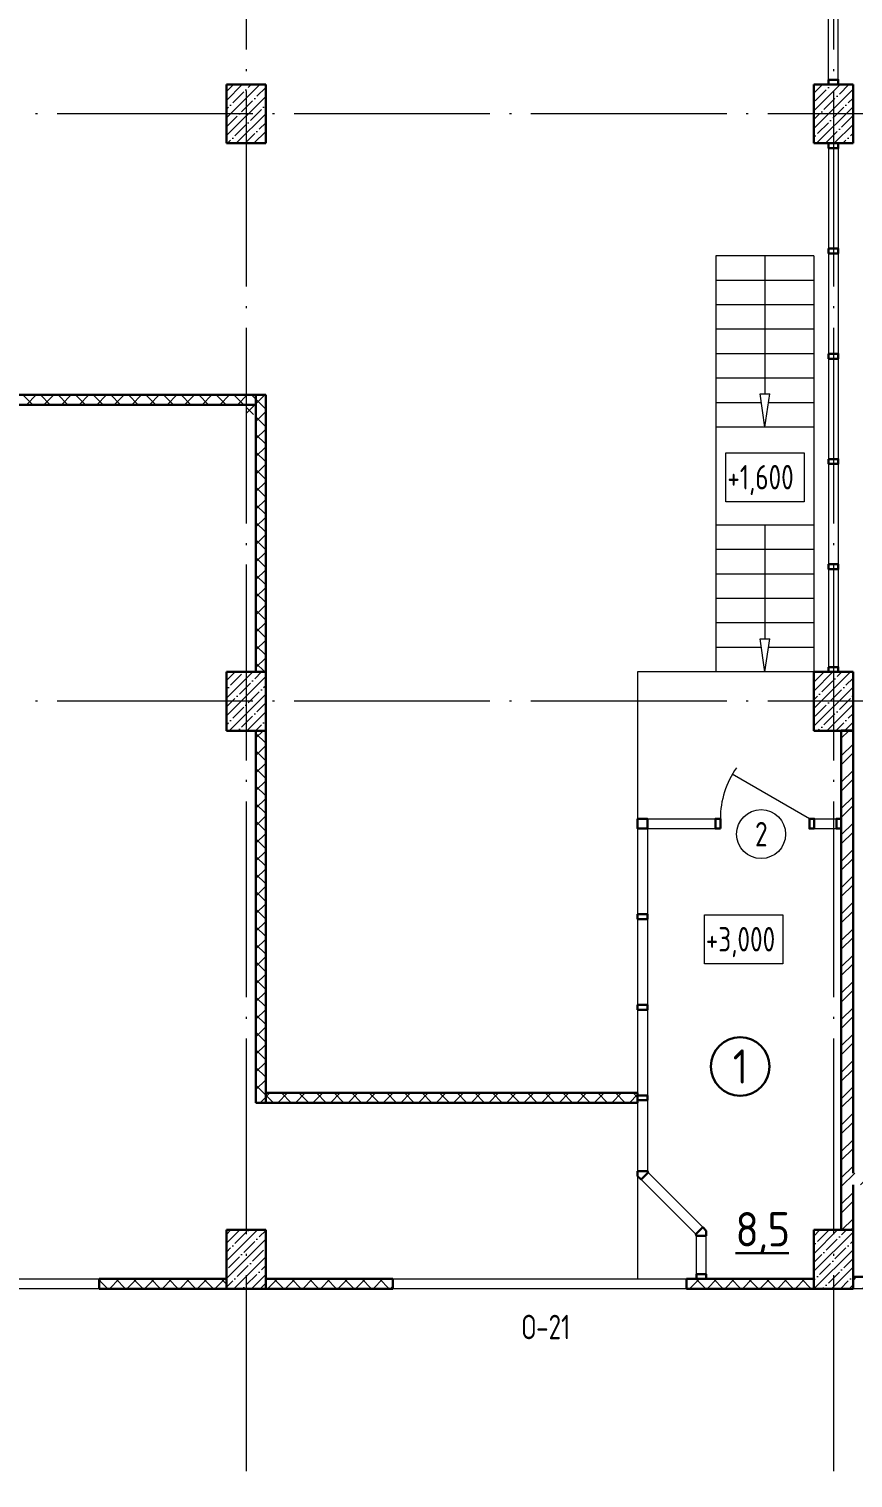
# Model space of a CAD drawing. Extents: x -965262 to 1142518, y -357520 to 71675.
# Drawn here: x -690425 to -682007, y -225286 to -210484 of the extents above; entities that cross this region are included whole.
import ezdxf

# ---------------------------------------------------------------- set-up
doc = ezdxf.new("R2010")
doc.units = 0
doc.header["$LTSCALE"] = 10
doc.linetypes.add('DOTE', pattern=[2.42, 2, -0.2, 0.02, -0.2])
doc.layers.get('0').update_dxf_attribs({"linetype": 'CONTINUOUS', "lineweight": 30})
doc.layers.add('DOTE', color=7, linetype='DOTE', lineweight=9)
doc.styles.add('GOST 2.304', font='isocpeur.ttf', dxfattribs={"width": 0.75, "height": 250})
doc.styles.add('GOST-2.304_Type-B', font='isocpeur.ttf', dxfattribs={"width": 0.9})
doc.styles.get("Standard").update_dxf_attribs({"font": 'isocpeur.ttf', "height": 300})
pattern_1 = [(45, (-663827.41, -214472.12), (-89.80256, 89.80256), []), (45, (-663737.6, -214472.12), (-89.80256, 89.80256), [158.75, -31.75, 0, -31.75])]

msp = doc.modelspace()

# ---------------------------------------------------------------- hatches: boundary and pattern name
at = {"lineweight": 15}
h = msp.add_hatch(dxfattribs=at)
h.set_pattern_fill('ANSI37', color=30, scale=40)
h.set_pattern_definition([(45, (-24264.35, -633128.98), (-89.802561, 89.802561), []), (135, (-24264.35, -633128.98), (-89.802561, -89.802561), [])])
h.paths.add_polyline_path([(-675772.4, -163652.1), (-675872.4, -163652.1), (-675872.4, -165652.1), (-675772.4, -165652.1)], flags=17)
h.paths.add_polyline_path([(-683707, -205951.7), (-683807, -205951.7), (-683807, -207951.7), (-683707, -207951.7)], flags=17)
h.paths.add_polyline_path([(-683707, -203951.7), (-683807, -203951.7), (-683807, -204951.7), (-683707, -204951.7)], flags=17)
h.paths.add_polyline_path([(-706542.4, -196852.1), (-706642.4, -196852.1), (-706642.4, -197852.1), (-706542.4, -197852.1)], flags=17)
h.paths.add_polyline_path([(-706542.4, -193852.1), (-706642.4, -193852.1), (-706642.4, -195852.1), (-706542.4, -195852.1)], flags=17)
h.paths.add_polyline_path([(-706542.4, -190852.1), (-706642.4, -190852.1), (-706642.4, -192852.1), (-706542.4, -192852.1)], flags=17)
h.paths.add_polyline_path([(-706542.4, -187852.1), (-706642.4, -187852.1), (-706642.4, -189852.1), (-706542.4, -189852.1)], flags=17)
h.paths.add_polyline_path([(-706542.4, -184852.1), (-706642.4, -184852.1), (-706642.4, -186852.1), (-706542.4, -186852.1)], flags=17)
h.paths.add_polyline_path([(-706542.4, -181852.1), (-706642.4, -181852.1), (-706642.4, -183852.1), (-706542.4, -183852.1)], flags=17)
h.paths.add_polyline_path([(-706542.4, -178852.1), (-706642.4, -178852.1), (-706642.4, -180852.1), (-706542.4, -180852.1)], flags=17)
h.paths.add_polyline_path([(-706542.4, -176852.1), (-706642.4, -176852.1), (-706642.4, -177852.1), (-706542.4, -177852.1)], flags=17)
h.paths.add_polyline_path([(-715707.4, -175687.1), (-717707.4, -175687.1), (-717707.4, -175787.1), (-715707.4, -175787.1)], flags=16)
h.paths.add_polyline_path([(-712707.4, -175687.1), (-714707.4, -175687.1), (-714707.4, -175787.1), (-712707.4, -175787.1)], flags=16)
h.paths.add_polyline_path([(-709707.4, -175687.1), (-711707.4, -175687.1), (-711707.4, -175787.1), (-709707.4, -175787.1)], flags=16)
h.paths.add_polyline_path([(-706707.4, -175687.1), (-708707.4, -175687.1), (-708707.4, -175787.1), (-706707.4, -175787.1)], flags=16)
h.paths.add_polyline_path([(-676407.4, -223252.1), (-679747.4, -223252.1), (-679747.4, -223352.1), (-676407.4, -223352.1)])
h.paths.add_polyline_path([(-674707.4, -223252.1), (-676007.4, -223252.1), (-676007.4, -223352.1), (-674707.4, -223352.1)])
h.paths.add_polyline_path([(-670907.4, -223252.1), (-671707.4, -223252.1), (-671707.4, -223352.1), (-670907.4, -223352.1)])
h.paths.add_polyline_path([(-670207.4, -223252.1), (-670507.4, -223252.1), (-670507.4, -223352.1), (-670207.4, -223352.1)])
h.paths.add_polyline_path([(-670207.4, -217752.1), (-676787.4, -217752.1), (-676787.4, -217827.1), (-670207.4, -217827.1)])
h.paths.add_polyline_path([(-704957.4, -217352.1), (-705507.4, -217352.1), (-705507.4, -217452.1), (-704957.4, -217452.1)])
h.paths.add_polyline_path([(-703407.4, -217352.1), (-703957.4, -217352.1), (-703957.4, -217452.1), (-703407.4, -217452.1)])
h.paths.add_polyline_path([(-701957.4, -217352.1), (-702507.4, -217352.1), (-702507.4, -217452.1), (-701957.4, -217452.1)])
h.paths.add_polyline_path([(-700407.4, -217352.1), (-700957.4, -217352.1), (-700957.4, -217452.1), (-700407.4, -217452.1)])
h.paths.add_polyline_path([(-705807.4, -217652.1), (-705907.4, -217652.1), (-705907.4, -222752.1), (-705807.4, -222752.1)])
h.paths.add_polyline_path([(-700207.4, -217652.1), (-700307.4, -217652.1), (-700307.4, -222752.1), (-700207.4, -222752.1)])
h.paths.add_polyline_path([(-700407.4, -223252.1), (-702137.4, -223252.3), (-702137.4, -223352.1), (-700407.4, -223352.1)])
h.paths.add_polyline_path([(-698707.4, -223252.1), (-700007.4, -223252.1), (-700007.4, -223352.1), (-698707.4, -223352.1)])
h.paths.add_polyline_path([(-694407.4, -223252.1), (-695707.4, -223252.1), (-695707.4, -223352.1), (-694407.4, -223352.1)])
h.paths.add_polyline_path([(-692707.4, -223252.1), (-694007.4, -223252.1), (-694007.4, -223352.1), (-692707.4, -223352.1)])
h.paths.add_polyline_path([(-688407.4, -223252.1), (-689707.4, -223252.1), (-689707.4, -223352.1), (-688407.4, -223352.1)])
h.paths.add_polyline_path([(-686707.4, -223252.1), (-688007.4, -223252.1), (-688007.4, -223352.1), (-686707.4, -223352.1)])
h.paths.add_polyline_path([(-682407.4, -223252.1), (-683707.4, -223252.1), (-683707.4, -223352.1), (-682407.4, -223352.1)])
h.paths.add_polyline_path([(-684207.7, -221352.5), (-688007.4, -221352.5), (-688007.4, -221452.5), (-684207.7, -221452.5)])
h.paths.add_polyline_path([(-688007.4, -217652.1), (-688107.4, -217652.1), (-688107.4, -221452.5), (-688007.4, -221452.5), (-688007.4, -221352.5)])
h.paths.add_polyline_path([(-688107.4, -214222.1), (-688007.4, -214222.1), (-688007.4, -217052.1), (-688107.4, -217052.1), (-688107.4, -214422.1), (-688207.4, -214422.1), (-688207.4, -214322.1), (-688107.4, -214322.1)])
h.paths.add_polyline_path([(-688107.4, -214222.1), (-693262.4, -214222.1), (-693262.4, -214322.1), (-688107.4, -214322.1)])
h.paths.add_polyline_path([(-693262.4, -214422.1), (-693262.4, -214422.1), (-693262.4, -214322.1), (-693262.4, -214222.1), (-693362.4, -214222.1), (-693362.4, -215112.1), (-693262.4, -215112.1)])
h.paths.add_polyline_path([(-693262.4, -215112.1), (-693362.4, -215112.1), (-700207.4, -215112.1), (-700207.4, -215212.1), (-693262.4, -215212.1)])
h.paths.add_polyline_path([(-700207.4, -211652.1), (-700307.4, -211652.1), (-700307.4, -217052.1), (-700207.4, -217052.1)])
h.paths.add_polyline_path([(-700307.4, -213062.1), (-705807.4, -213062.1), (-705807.4, -213162.1), (-700307.4, -213162.1)])
h.paths.add_polyline_path([(-700207.4, -205652.1), (-700307.4, -205652.1), (-700307.4, -209052.4), (-700307.4, -209052.4), (-700307.4, -209152.4), (-700307.4, -211052.1), (-700207.4, -211052.1)])
h.paths.add_polyline_path([(-700407.4, -205152.1), (-705507.4, -205152.1), (-705507.4, -205252.1), (-700407.4, -205252.1)])
h.paths.add_polyline_path([(-694407.4, -205152.1), (-700007.4, -205152.1), (-700007.4, -205252.1), (-694407.4, -205252.1)])
h.paths.add_polyline_path([(-688407.4, -205152.1), (-694007.4, -205152.1), (-694007.4, -205252.1), (-688407.4, -205252.1)])
h.paths.add_polyline_path([(-683807, -205152.1), (-688007.4, -205152.1), (-688007.4, -205252.1), (-683807, -205252.1)])
h.paths.add_polyline_path([(-683707, -203502.1), (-683807, -203502.1), (-683807, -208951.7), (-683707, -208951.7)])
h.paths.add_polyline_path([(-682257.8, -203427.1), (-682257.8, -203402.1), (-683807, -203402.1), (-683807, -203502.1), (-682257.8, -203502.1), (-682257.8, -203477.1)])
h.paths.add_polyline_path([(-682257.8, -208976.7), (-682257.8, -208951.7), (-683807, -208951.7), (-683807, -209051.7), (-682257.8, -209051.7), (-682257.8, -209026.7)])
h.paths.add_polyline_path([(-705807.4, -211652.1), (-705907.4, -211652.1), (-705907.4, -217052.1), (-705807.4, -217052.1)])
h.paths.add_polyline_path([(-705807.4, -205652.1), (-705907.4, -205652.1), (-705907.4, -211052.1), (-705807.4, -211052.1)])
h.paths.add_polyline_path([(-705807.4, -199952.1), (-705907.4, -199952.1), (-705907.4, -205052.1), (-705807.4, -205052.1)])
h.paths.add_polyline_path([(-705907.4, -199352.1), (-706642.4, -199352.1), (-706642.4, -199452.1), (-705907.4, -199452.1)])
h.paths.add_polyline_path([(-706642.4, -175687.1), (-718532.4, -175687.1), (-718532.4, -175787.1), (-706642.4, -175787.1)])
h.paths.add_polyline_path([(-706211.9, -175302.1), (-706542.4, -175302.1), (-706542.4, -175402.1), (-706211.9, -175402.1)])
h.paths.add_polyline_path([(-669992.4, -192212.1), (-670272.4, -192212.1), (-670272.4, -192312.1), (-669992.4, -192312.1)])
h.paths.add_polyline_path([(-670272.4, -189752.1), (-670372.4, -189752.1), (-670372.4, -192312.1), (-670272.4, -192312.1)])
h.paths.add_polyline_path([(-673672.2, -186917.1), (-675772.4, -186917.1), (-675772.4, -187017.1), (-673672.2, -187017.1)])
h.paths.add_polyline_path([(-704772.2, -162917.1), (-705881.3, -162917.1), (-705881.3, -163017.1), (-704772.2, -163017.1)])
h.paths.add_polyline_path([(-698772.2, -162917.1), (-701772.2, -162917.1), (-701772.2, -163017.1), (-698772.2, -163017.1)])
h.paths.add_polyline_path([(-692772.2, -162917.1), (-695772.2, -162917.1), (-695772.2, -163017.1), (-692772.2, -163017.1)])
h.paths.add_polyline_path([(-686772.2, -162917.1), (-689772.2, -162917.1), (-689772.2, -163017.1), (-686772.2, -163017.1)])
h.paths.add_polyline_path([(-678772.2, -162917.1), (-684772.2, -162917.1), (-684772.2, -163017.1), (-678772.2, -163017.1)])
h.paths.add_polyline_path([(-675872.4, -162917.1), (-676772.2, -162917.1), (-676772.2, -163017.1), (-675872.4, -163017.1)])
h.paths.add_polyline_path([(-675772.4, -162917.1), (-675872.4, -162917.1), (-675872.4, -163017.1), (-675872.4, -166282.1), (-675772.4, -166282.1)])
h.paths.add_polyline_path([(-675772.4, -169542.1), (-675872.4, -169542.1), (-675872.4, -169852.1), (-675772.4, -169852.1)])
h.paths.add_polyline_path([(-675772.4, -171852.1), (-675872.4, -171852.1), (-675872.4, -172852.1), (-675772.4, -172852.1)])
h.paths.add_polyline_path([(-675772.4, -174852.1), (-675872.4, -174852.1), (-675872.4, -175852.1), (-675772.4, -175852.1)])
h.paths.add_polyline_path([(-675772.4, -177852.1), (-675872.4, -177852.1), (-675872.4, -178852.1), (-675772.4, -178852.1)])
h.paths.add_polyline_path([(-675772.4, -180852.1), (-675872.4, -180852.1), (-675872.4, -181852.1), (-675772.4, -181852.1)])
h.paths.add_polyline_path([(-670272.4, -186917.1), (-671872.2, -186917.1), (-671872.2, -187017.1), (-670272.4, -187017.1)])
h.paths.add_polyline_path([(-670272.4, -187017.1), (-670372.4, -187017.1), (-670372.4, -187952.1), (-670272.4, -187952.1)])
h.paths.add_polyline_path([(-675772.4, -186852.1), (-675872.4, -186852.1), (-675872.4, -187107.1), (-675872.4, -187107.1), (-675872.4, -187227.1), (-675872.4, -199352.1), (-675772.4, -199352.1)])
h.paths.add_polyline_path([(-675772.4, -183852.1), (-675872.4, -183852.1), (-675872.4, -184852.1), (-675772.4, -184852.1)])
h.paths.add_polyline_path([(-706542.4, -199352.1), (-706642.4, -199352.1), (-706642.4, -175302.1), (-706542.4, -175302.1)])
h.paths.add_polyline_path([(-673672.2, -187017.1), (-673772.4, -187017.1), (-673772.4, -186917.1), (-673672.2, -186917.1)])
h.paths.add_polyline_path([(-671872.2, -187017.1), (-671772.4, -187017.1), (-671772.4, -186917.1), (-671872.2, -186917.1)])
h.paths.add_polyline_path([(-670272.4, -189504.6), (-670372.4, -189504.6), (-670372.4, -189752.1), (-670272.4, -189752.1)])
h.paths.add_polyline_path([(-670272.4, -187504.6), (-670372.4, -187504.6), (-670372.4, -187952.1), (-670272.4, -187952.1)])
h.paths.add_polyline_path([(-702137.4, -223352.1), (-700696.7, -223352.1), (-700696.7, -223252.2), (-702137.4, -223252.3)])
h = msp.add_hatch(dxfattribs=at)
h.set_pattern_fill('ANSI32', color=1, scale=20)
h.set_pattern_definition([(45, (-677648.5, -199420.8), (-134.70384, 134.70384), []), (45, (-677558.7, -199420.8), (-134.70384, 134.70384), [])])
h.paths.add_polyline_path([(-676407.4, -199352.1), (-679947.4, -199352.1), (-679947.4, -199472.1), (-676407.4, -199472.1)], flags=17)
h.paths.add_polyline_path([(-675772.4, -199352.1), (-676007.4, -199352.1), (-676007.4, -199452.1), (-675772.4, -199452.1)])
h.paths.add_polyline_path([(-683482.4, -165987.1), (-684412.4, -165987.1), (-684412.4, -166107.1), (-683482.4, -166107.1)], flags=17)
h.paths.add_polyline_path([(-682512.4, -165987.1), (-682772.4, -165987.1), (-682772.4, -166107.1), (-682512.4, -166107.1)], flags=16)
h.paths.add_polyline_path([(-676407.4, -199352.1), (-679947.4, -199352.1), (-679947.4, -199472.1), (-676407.4, -199472.1)], flags=17)
h.paths.add_polyline_path([(-675872.4, -187107.1), (-677167.8, -187107.1), (-677167.8, -185557.1), (-679947.8, -185557.1), (-679947.8, -185937.1), (-679827.8, -185937.1), (-679827.8, -185677.1), (-677287.8, -185677.1), (-677287.8, -187107.1), (-679827.8, -187107.1), (-679827.8, -186847.1), (-679947.8, -186847.1), (-679947.8, -187227.1), (-679882.4, -187227.1), (-675872.4, -187227.1)])
h.paths.add_polyline_path([(-679747.4, -222542.1), (-679867.4, -222542.1), (-679867.4, -223232.1), (-679947.4, -223232.1), (-679947.4, -223352.1), (-679747.4, -223352.1)])
h.paths.add_polyline_path([(-676407.4, -205291.7), (-679882.8, -205291.7), (-679882.8, -205291.7), (-679947.8, -205291.7), (-679947.8, -206551.7), (-679827.8, -206551.7), (-679827.8, -205411.7), (-676407.4, -205411.7)])
h.paths.add_polyline_path([(-679827.8, -207461.7), (-679947.8, -207461.7), (-679947.8, -210291.7), (-679827.8, -210291.7), (-679827.8, -209261.7), (-676127.8, -209261.7), (-676127.8, -211052.1), (-676007.8, -211052.1), (-676007.4, -205652.1), (-676127.8, -205652.1), (-676127.8, -209141.7), (-679827.8, -209141.7)])
h.paths.add_polyline_path([(-679827.8, -211201.7), (-679947.8, -211201.7), (-679947.8, -214442.1), (-679827.8, -214442.1), (-679827.8, -213302.1), (-678437.8, -213302.1), (-678437.8, -216492.1), (-678317, -216492.1), (-678317, -211652.1), (-676407.4, -211652.1), (-676407.4, -211532.1), (-678437.8, -211532.1), (-678437.8, -213182.1), (-679827.8, -213182.1)])
h.paths.add_polyline_path([(-679827.8, -215352.1), (-679947.8, -215352.1), (-679947.8, -216492.1), (-679947.8, -216492.1), (-679827.8, -216492.1)])
h.paths.add_polyline_path([(-676787.8, -213332.1), (-676007.8, -213332.1), (-676007.8, -211652.1), (-676257.8, -211652.1), (-676257.8, -213082.1), (-677037.8, -213082.1), (-677037.8, -216492.1), (-676787.8, -216492.1)])
h.paths.add_polyline_path([(-679947.4, -223232.1), (-682007.4, -223232.1), (-682007.4, -223352.1), (-679947.4, -223352.1)])
h.paths.add_polyline_path([(-676407.4, -222752.1), (-676787.4, -222752.1), (-676787.4, -222542.1), (-676907.4, -222542.1), (-676907.4, -222872.1), (-676407.4, -222872.1)])
h.paths.add_polyline_path([(-701862.4, -167017.1), (-705881.7, -167017.1), (-705881.7, -167137.1), (-704302.4, -167137.1), (-704302.4, -168187.1), (-704182.4, -168187.1), (-704182.4, -167137.1), (-701862.4, -167137.1)])
h.paths.add_polyline_path([(-704183, -169098), (-704302.4, -169097.3), (-704302.4, -169357.1), (-705882, -169357.1), (-705882, -169477.1), (-704183, -169477.1)])
h.paths.add_polyline_path([(-682392.4, -163017.1), (-682512.4, -163017.1), (-682512.4, -163527.1), (-682392.4, -163527.1)])
h.paths.add_polyline_path([(-699962.4, -163017.1), (-700082.4, -163017.1), (-700082.4, -167017.1), (-700852.4, -167017.1), (-700852.4, -167137.1), (-699962.4, -167137.1)])
h.paths.add_polyline_path([(-692872.4, -163017.1), (-692992.4, -163017.1), (-692992.4, -165977.1), (-692872.4, -165977.1)], flags=17)
h.paths.add_polyline_path([(-683732.4, -167017.1), (-684412.4, -167017.1), (-684412.4, -166107.1), (-683482.4, -166107.1), (-683482.4, -165987.1), (-684412.4, -165987.1), (-684412.4, -165077.1), (-682512.4, -165077.1), (-682512.4, -165987.1), (-682772.4, -165987.1), (-682772.4, -166107.1), (-682512.4, -166107.1), (-682512.4, -166282.1), (-682392.4, -166282.1), (-682392.4, -164237.1), (-682512.4, -164237.1), (-682512.4, -164957.1), (-684412.4, -164957.1), (-684412.4, -163017.1), (-684532.4, -163017.1), (-684532.4, -167017.1), (-684912.4, -167017.1), (-684912.4, -167137.1), (-683732.4, -167137.1)])
h.paths.add_polyline_path([(-682512.4, -167017.1), (-683022.4, -167017.1), (-683022.4, -167137.1), (-682512.4, -167137.1)], flags=17)
h.paths.add_polyline_path([(-685922.4, -167017.1), (-692872.4, -167017.1), (-692872.4, -166887.1), (-692992.4, -166887.1), (-692992.4, -167017.1), (-694332.4, -167017.1), (-694332.4, -163017.1), (-694452.4, -163017.1), (-694452.4, -167137.1), (-685922.4, -167137.1)])
h.paths.add_polyline_path([(-682127.8, -222752.1), (-682127.8, -217652.1), (-682007.4, -217652.1), (-682007.4, -222172.1), (-681747.4, -222172.1), (-681747.4, -222292.1), (-682007.4, -222292.1), (-682007.4, -222752.1)])
h.paths.add_polyline_path([(-680837.4, -222292.1), (-680837.4, -222172.1), (-679947.8, -222172.1), (-679947.8, -222292.1)])
h = msp.add_hatch(dxfattribs=at)
h.set_pattern_fill('ANSI35', color=256, scale=20, style=0)
h.set_pattern_definition(pattern_1)
h.paths.add_polyline_path([(-688007.4, -211052.1), (-688407.4, -211052.1), (-688407.4, -211652.1), (-688007.4, -211652.1)])
h = msp.add_hatch(dxfattribs=at)
h.set_pattern_fill('ANSI35', color=256, scale=20, style=0)
h.set_pattern_definition(pattern_1)
h.paths.add_polyline_path([(-682007.4, -211052.1), (-682407.4, -211052.1), (-682407.4, -211652.1), (-682007.4, -211652.1)])
h = msp.add_hatch(dxfattribs=at)
h.set_pattern_fill('ANSI35', color=256, scale=20, style=0)
h.set_pattern_definition(pattern_1)
h.paths.add_polyline_path([(-688007.4, -217052.1), (-688407.4, -217052.1), (-688407.4, -217652.1), (-688007.4, -217652.1)])
h = msp.add_hatch(dxfattribs=at)
h.set_pattern_fill('ANSI35', color=256, scale=20, style=0)
h.set_pattern_definition(pattern_1)
h.paths.add_polyline_path([(-682007.4, -217052.1), (-682407.4, -217052.1), (-682407.4, -217652.1), (-682007.4, -217652.1)])
h = msp.add_hatch(dxfattribs=at)
h.set_pattern_fill('ANSI35', color=256, scale=20, style=0)
h.set_pattern_definition(pattern_1)
h.paths.add_polyline_path([(-688007.4, -222752.1), (-688407.4, -222752.1), (-688407.4, -223352.1), (-688007.4, -223352.1)])
h = msp.add_hatch(dxfattribs=at)
h.set_pattern_fill('ANSI35', color=256, scale=20, style=0)
h.set_pattern_definition(pattern_1)
h.paths.add_polyline_path([(-682007.4, -222752.1), (-682407.4, -222752.1), (-682407.4, -223352.1), (-682007.4, -223352.1)])

# ---------------------------------------------------------------- linework, layer by layer
at = {"color": 3, "lineweight": 15}
for p, q in [((-682257.8, -211002.1, -3259.8), (-682257.8, -210039.2, -3259.8)), ((-682157.8, -211002.1, -3259.8), (-682157.8, -210039.2, -3259.8)), ((-682257.8, -211702.1, -3259.8), (-682257.8, -212727.1, -3259.8)), ((-682157.8, -211702.1, -3259.8), (-682157.8, -212727.1, -3259.8)), ((-682257.8, -212777.1, -3259.8), (-682257.8, -213802.1, -3259.8)), ((-682157.8, -212777.1, -3259.8), (-682157.8, -213802.1, -3259.8)), ((-682257.8, -213852.1, -3259.8), (-682257.8, -214877.1, -3259.8)), ((-682157.8, -213852.1, -3259.8), (-682157.8, -214877.1, -3259.8)), ((-682257.8, -214927.1, -3259.8), (-682257.8, -215952.1, -3259.8)), ((-682157.8, -214927.1, -3259.8), (-682157.8, -215952.1, -3259.8)), ((-682257.8, -216002.1, -3259.8), (-682257.8, -217002.1, -3259.8)), ((-682157.8, -216002.1, -3259.8), (-682157.8, -217002.1, -3259.8)), ((-682452.8, -218551.7, -3259.8), (-683240.9, -218096.7, -3259.8)), ((-684107.7, -218551.7, -4711.1), (-683412.8, -218551.7, -4711.1)), ((-682402.8, -218551.7, -4711.1), (-682177.8, -218551.7, -4711.1)), ((-684207.7, -218651.7, -3259.8), (-684207.7, -219526.7, -3259.8)), ((-684107.7, -218651.7, -4711.1), (-683412.8, -218651.7, -4711.1)), ((-684107.7, -218651.7, -3259.8), (-684107.7, -219526.7, -3259.8)), ((-682402.8, -218651.7, -4711.1), (-682177.8, -218651.7, -4711.1)), ((-684207.7, -219576.7, -3259.8), (-684207.7, -220452.5, -3259.8)), ((-684107.7, -219576.7, -3259.8), (-684107.7, -220452.5, -3259.8)), ((-684207.7, -220502.5, -3259.8), (-684207.7, -221377.5, -3259.8)), ((-684107.7, -220502.5, -3259.8), (-684107.7, -221377.5, -3259.8)), ((-684207.7, -221427.5, -3259.8), (-684207.7, -222151.9, -3259.8)), ((-684107.7, -221427.5, -3259.8), (-684107.7, -222151.9, -3259.8)), ((-683543.2, -222725.1, -3259.8), (-684101.7, -222166.6, -3259.8)), ((-683613.9, -222795.8, -3259.8), (-684172.4, -222237.3, -3259.8)), ((-683607.8, -223202.1, -3259.8), (-683607.8, -222810.4, -3259.8)), ((-683507.8, -223202.1, -3259.8), (-683507.8, -222810.4, -3259.8))]:
    msp.add_line(p, q, dxfattribs=at)
at = {"lineweight": 30}
for p, q in [((-688407.4, -211052.1, -3259.8), (-688407.4, -211652.1, -3259.8)), ((-688007.4, -211052.1, -3259.8), (-688407.4, -211052.1, -3259.8)), ((-688007.4, -211652.1, -3259.8), (-688007.4, -211052.1, -3259.8)), ((-682407.4, -211052.1, -3259.8), (-682407.4, -211652.1, -3259.8)), ((-682007.4, -211052.1, -3259.8), (-682407.4, -211052.1, -3259.8)), ((-682007.4, -211652.1, -3259.8), (-682007.4, -211052.1, -3259.8)), ((-688407.4, -211652.1, -3259.8), (-688007.4, -211652.1, -3259.8)), ((-682407.4, -211652.1, -3259.8), (-682007.4, -211652.1, -3259.8)), ((-688407.4, -217052.1, -3259.8), (-688407.4, -217652.1, -3259.8)), ((-688007.4, -217052.1, -3259.8), (-688407.4, -217052.1, -3259.8)), ((-688007.4, -217652.1, -3259.8), (-688007.4, -217052.1, -3259.8)), ((-682007.4, -217052.1, -3259.8), (-682407.4, -217052.1, -3259.8)), ((-682407.4, -217052.1, -3259.8), (-682407.4, -217652.1, -3259.8)), ((-682007.4, -217652.1, -3259.8), (-682007.4, -217052.1, -3259.8)), ((-688407.4, -217652.1, -3259.8), (-688007.4, -217652.1, -3259.8)), ((-682407.4, -217652.1, -3259.8), (-682007.4, -217652.1, -3259.8)), ((-688407.4, -222752.1, -3259.8), (-688407.4, -223352.1, -3259.8)), ((-688007.4, -222752.1, -3259.8), (-688407.4, -222752.1, -3259.8)), ((-688007.4, -223352.1, -3259.8), (-688007.4, -222752.1, -3259.8)), ((-682407.4, -222752.1, -3259.8), (-682407.4, -223352.1, -3259.8)), ((-682007.4, -222752.1, -3259.8), (-682407.4, -222752.1, -3259.8)), ((-682007.4, -223352.1, -3259.8), (-682007.4, -222752.1, -3259.8)), ((-688407.4, -223352.1, -3259.8), (-688007.4, -223352.1, -3259.8)), ((-682407.4, -223352.1, -3259.8), (-682007.4, -223352.1, -3259.8))]:
    msp.add_line(p, q, dxfattribs=at)
at = {"lineweight": 15}
for p, q in [((-683407.8, -212801.7, -3259.8), (-683407.8, -217051.7, -3259.8)), ((-682407.8, -212801.7, -3259.8), (-683407.8, -212801.7, -3259.8)), ((-682907.8, -212801.7, -3259.8), (-682907.8, -214212.4, -3259.8)), ((-682407.8, -212801.7, -3259.8), (-682407.8, -217051.7, -3259.8)), ((-682407.8, -213051.7, -3259.8), (-683407.8, -213051.7, -3259.8)), ((-682407.8, -213301.7, -3259.8), (-683407.8, -213301.7, -3259.8)), ((-682407.8, -213551.7, -3259.8), (-683407.8, -213551.7, -3259.8)), ((-682407.8, -213801.7, -3259.8), (-683407.8, -213801.7, -3259.8)), ((-682407.8, -214051.7, -3259.8), (-683407.8, -214051.7, -3259.8)), ((-682944, -214301.7, -3259.8), (-683407.8, -214301.7, -3259.8)), ((-682956.9, -214212.4, -3259.8), (-682858.8, -214212.4, -3259.8)), ((-682907.8, -214551.7, -3259.8), (-682956.9, -214212.4, -3259.8)), ((-682907.8, -214551.7, -3259.8), (-682858.8, -214212.4, -3259.8)), ((-682407.8, -214301.7, -3259.8), (-682871.7, -214301.7, -3259.8)), ((-682407.8, -214551.7, -3259.8), (-683407.8, -214551.7, -3259.8)), ((-683305.1, -214813.8, -3259.8), (-682505.1, -214813.8, -3259.8)), ((-683305.1, -215313.8, -3259.8), (-683305.1, -214813.8, -3259.8)), ((-682505.1, -214813.8, -3259.8), (-682505.1, -215313.8, -3259.8)), ((-682505.1, -215313.8, -3259.8), (-683305.1, -215313.8, -3259.8)), ((-682407.8, -215551.7, -3259.8), (-683407.8, -215551.7, -3259.8)), ((-682907.8, -215551.7, -3259.8), (-682907.9, -216712.4, -3259.8)), ((-682407.8, -215801.7, -3259.8), (-683407.8, -215801.7, -3259.8)), ((-682407.8, -216051.7, -3259.8), (-683407.8, -216051.7, -3259.8)), ((-682407.8, -216301.7, -3259.8), (-683407.8, -216301.7, -3259.8)), ((-682407.8, -216551.7, -3259.8), (-683407.8, -216551.7, -3259.8)), ((-682944, -216801.7, -3259.8), (-683407.8, -216801.7, -3259.8)), ((-682907.9, -217051.7, -3259.8), (-682956.9, -216712.4, -3259.8)), ((-682956.9, -216712.4, -3259.8), (-682858.9, -216712.4, -3259.8)), ((-682907.9, -217051.7, -3259.8), (-682858.9, -216712.4, -3259.8)), ((-682407.8, -216801.7, -3259.8), (-682871.8, -216801.7, -3259.8)), ((-684207.7, -217051.7, -3259.8), (-684207.7, -223252.1, -3259.8)), ((-682407.8, -217051.7, -3259.8), (-684207.7, -217051.7, -3259.8)), ((-683525.4, -219533.7, -3259.8), (-682725.4, -219533.7, -3259.8)), ((-683525.4, -220033.7, -3259.8), (-683525.4, -219533.7, -3259.8)), ((-682725.4, -219533.7, -3259.8), (-682725.4, -220033.7, -3259.8)), ((-682725.4, -220033.7, -3259.8), (-683525.4, -220033.7, -3259.8))]:
    msp.add_line(p, q, dxfattribs=at)
at = {"color": 30}
for p, q in [((-693262.4, -214222.1, -3211.1), (-688107.4, -214222.1, -3211.1)), ((-688107.4, -214322.1, -3211.1), (-693262.4, -214322.1, -3211.1)), ((-688107.4, -214222.1, -3211.1), (-688107.4, -214322.1, -3211.1)), ((-688107.4, -217052.1, -3211.1), (-688107.4, -214222.1, -3211.1)), ((-688107.4, -214222.1, -3211.1), (-688007.4, -214222.1, -3211.1)), ((-688007.4, -214222.1, -3211.1), (-688007.4, -217052.1, -3211.1)), ((-688107.4, -217052.1, -3211.1), (-688107.4, -217052.1, -3211.1)), ((-688007.4, -217052.1, -3211.1), (-688107.4, -217052.1, -3211.1)), ((-688107.4, -217652.1, -3211.1), (-688007.4, -217652.1, -3211.1)), ((-688107.4, -221452.5, -3211.1), (-688107.4, -217652.1, -3211.1)), ((-688007.4, -217652.1, -3211.1), (-688007.4, -221452.5, -3211.1)), ((-688007.4, -221352.5, -3211.1), (-684207.7, -221352.5, -3211.1)), ((-688007.4, -221452.5, -3211.1), (-688007.4, -221352.5, -3211.1)), ((-684207.7, -221352.5, -3259.8), (-684207.7, -221452.5, -3259.8)), ((-688107.4, -221452.5, -3211.1), (-688107.4, -221452.5, -3211.1)), ((-688007.4, -221452.5, -3211.1), (-688107.4, -221452.5, -3211.1)), ((-688007.4, -221452.5, -3211.1), (-688007.4, -221452.5, -3211.1)), ((-684207.7, -221452.5, -3211.1), (-688007.4, -221452.5, -3211.1)), ((-689707.4, -223252.1, -3259.8), (-688407.4, -223252.1, -3259.8)), ((-689707.4, -223352.1, -3259.8), (-689707.4, -223252.1, -3259.8)), ((-688407.4, -223352.1, -3259.8), (-689707.4, -223352.1, -3259.8)), ((-688407.4, -223252.1, -3259.8), (-688407.4, -223352.1, -3259.8)), ((-688007.4, -223352.1, -3259.8), (-688007.4, -223252.1, -3259.8)), ((-688007.4, -223252.1, -3259.8), (-686707.4, -223252.1, -3259.8)), ((-688007.4, -223352.1, -3259.8), (-688007.4, -223352.1, -3259.8)), ((-686707.4, -223352.1, -3259.8), (-688007.4, -223352.1, -3259.8)), ((-686707.4, -223352.1, -3259.8), (-686707.4, -223252.1, -3259.8)), ((-683707.4, -223252.1, -3259.8), (-682407.4, -223252.1, -3259.8)), ((-683707.4, -223352.1, -3259.8), (-683707.4, -223252.1, -3259.8)), ((-682407.4, -223352.1, -3259.8), (-683707.4, -223352.1, -3259.8)), ((-682407.4, -223252.1, -3259.8), (-682407.4, -223352.1, -3259.8)), ((-682407.4, -223352.1, -3259.8), (-682407.4, -223352.1, -3259.8))]:
    msp.add_line(p, q, dxfattribs=at)
at = {"color": 1}
for p, q in [((-682127.8, -217651.7, -3259.8), (-682007.4, -217651.7, -3259.8)), ((-682127.8, -222752.1, -3259.8), (-682007.4, -222752.1, -3259.8)), ((-682007.4, -223232.1, -3259.8), (-679867.4, -223232.1, -3259.8))]:
    msp.add_line(p, q, dxfattribs=at)
at = {"color": 3}
for p, q in [((-684207.7, -222151.9, -3259.8), (-684107.7, -222151.9, -3259.8)), ((-684207.7, -222151.9, -3259.8), (-684207.7, -222201.9, -3259.8)), ((-684172.4, -222237.3, -3259.8), (-684101.7, -222166.6, -3259.8)), ((-684101.7, -222166.6, -3259.8), (-684107.7, -222151.9, -3259.8)), ((-684172.4, -222237.3, -3259.8), (-684207.7, -222201.9, -3259.8)), ((-683543.2, -222725.1, -3259.8), (-683613.9, -222795.8, -3259.8)), ((-683543.2, -222725.1, -3259.8), (-683507.8, -222760.4, -3259.8)), ((-683507.8, -222810.4, -3259.8), (-683507.8, -222760.4, -3259.8)), ((-683613.9, -222795.8, -3259.8), (-683607.8, -222810.4, -3259.8)), ((-683507.8, -222810.4, -3259.8), (-683607.8, -222810.4, -3259.8))]:
    msp.add_line(p, q, dxfattribs=at)
at = {"color": 30, "lineweight": 15}
for p, q in [((-692707.4, -223252.1, -3259.8), (-689707.4, -223252.1, -3259.8)), ((-689707.4, -223352.1, -3259.8), (-692707.4, -223352.1, -3259.8)), ((-686707.4, -223252.1, -3259.8), (-683707.4, -223252.1, -3259.8)), ((-683707.4, -223352.1, -3259.8), (-686707.4, -223352.1, -3259.8))]:
    msp.add_line(p, q, dxfattribs=at)
at = {"color": 3, "elevation": -3259.8}
for points in [[(-682257.8, -211052.1), (-682257.8, -211002.1), (-682157.8, -211002.1), (-682157.8, -211052.1)], [(-682257.8, -211652.1), (-682257.8, -211702.1), (-682157.8, -211702.1), (-682157.8, -211652.1)], [(-682257.8, -212727.1), (-682257.8, -212777.1), (-682157.8, -212777.1), (-682157.8, -212727.1)], [(-682257.8, -213802.1), (-682257.8, -213852.1), (-682157.8, -213852.1), (-682157.8, -213802.1)], [(-682257.8, -214877.1), (-682257.8, -214927.1), (-682157.8, -214927.1), (-682157.8, -214877.1)], [(-682257.8, -215952.1), (-682257.8, -216002.1), (-682157.8, -216002.1), (-682157.8, -215952.1)], [(-682257.8, -217002.1), (-682257.8, -217052.1), (-682157.8, -217052.1), (-682157.8, -217002.1)], [(-684207.7, -218551.7), (-684207.7, -218651.7), (-684107.7, -218651.7), (-684107.7, -218551.7)], [(-683362.8, -218651.7), (-683412.8, -218651.7), (-683412.8, -218551.7), (-683362.8, -218551.7)], [(-682402.8, -218651.7), (-682452.8, -218651.7), (-682452.8, -218551.7), (-682402.8, -218551.7)], [(-682127.8, -218651.7), (-682177.8, -218651.7), (-682177.8, -218551.7), (-682127.8, -218551.7)], [(-684207.7, -219576.7), (-684207.7, -219526.7), (-684107.7, -219526.7), (-684107.7, -219576.7)], [(-684207.7, -220452.5), (-684207.7, -220502.5), (-684107.7, -220502.5), (-684107.7, -220452.5)], [(-684207.7, -221377.5), (-684207.7, -221427.5), (-684107.7, -221427.5), (-684107.7, -221377.5)], [(-683607.8, -223202.1), (-683607.8, -223252.1), (-683507.8, -223252.1), (-683507.8, -223202.1)]]:
    msp.add_lwpolyline(points, close=True, dxfattribs=at)
at = {"color": 1, "elevation": -3259.8}
msp.add_lwpolyline([(-682007.4, -222292.1), (-682007.4, -222752.1), (-682127.8, -222752.1), (-682127.8, -217651.7), (-682007.4, -217651.7), (-682007.4, -222172.1)], dxfattribs=at)
at = {"lineweight": 15}
msp.add_circle((-682946.5, -218708.5, -6519.6), 250, dxfattribs=at)
msp.add_circle((-683160.7, -221082.5, -6519.6), 300)
at = {"color": 3, "lineweight": 15}
msp.add_arc((-682452.8, -218551.7, -3259.8), 910, 145, 180, dxfattribs=at)
at = {"layer": 'DOTE', "ltscale": 100, "extrusion": (0, -1, 0)}
for p, q in [((-688207.4, -162715.3, -4711.1), (-688207.4, -237887.4, -4711.1)), ((-682207.4, -162715.3, -4711.1), (-682207.4, -237887.4, -4711.1))]:
    msp.add_line(p, q, dxfattribs=at)
at = {"layer": 'DOTE', "ltscale": 100}
for p, q in [((-656677.4, -211352.1, -4711.1), (-728562.7, -211352.1, -4711.1)), ((-656677.4, -217352.1, -4711.1), (-728562.7, -217352.1, -4711.1)), ((-656677.4, -223352.1, -4711.1), (-728562.7, -223352.1, -4711.1))]:
    msp.add_line(p, q, dxfattribs=at)

# ---------------------------------------------------------------- texts
at = {"lineweight": 0, "style": 'GOST 2.304', "width": 0.75}
for s, p in [('+1,600', (-683291.4, -215187.8, -3259.8)), ('+3,000', (-683511.7, -219907.7, -3259.8))]:
    msp.add_text(s, height=250, dxfattribs=at).set_placement(p)
at = {"color": 4, "lineweight": 15, "width": 0.75}
msp.add_text('2', height=250, dxfattribs=at).set_placement((-683007.9, -218834.2, -6519.6))
at = {"color": 5, "width": 0.75}
msp.add_text('О-21', height=250, dxfattribs=at).set_placement((-685391.8, -223868.5, 8506.7))
at = {"char_height": 350, "attachment_point": 5, "style": 'GOST-2.304_Type-B'}
for s, insert, width in [('{\\fISOCPEUR|b0|i0|c0|p34;\\T0.95;1}', (-683160.7, -221082.5, -1808.5), 800), ('{\\fISOCPEUR|b0|i0|c204|p34;\\T0.95;\\L8\\fISOCPEUR|b0|i0|c0|p34;,\\fISOCPEUR|b0|i0|c204|p34;5}', (-682934.9, -222785.8, -5068.3), 2000)]:
    msp.add_mtext(s, dxfattribs=dict(at, insert=insert, width=width))

doc.saveas('drawing.dxf')
